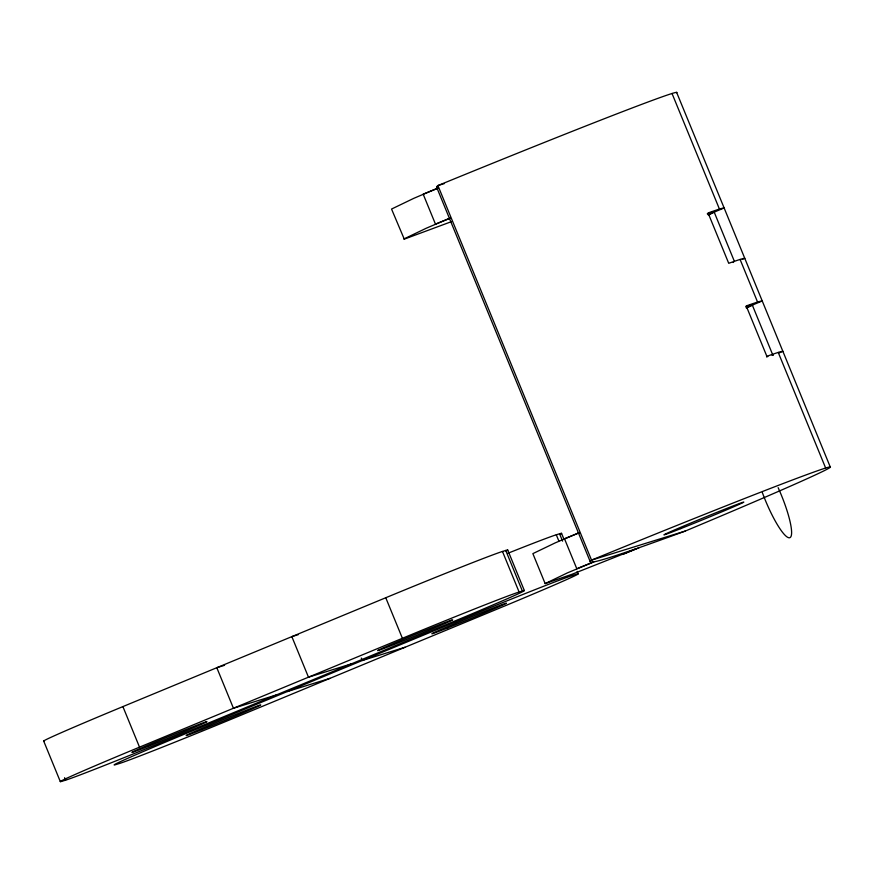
<?xml version="1.0" encoding="UTF-8"?>
<svg xmlns="http://www.w3.org/2000/svg" width="874" height="874" viewBox="0 0 874 874"><rect width="100%" height="100%" fill="white"/><g stroke="black" fill="none" stroke-linecap="round" stroke-linejoin="round"><path stroke-width="1.31" d="M451.694 221.559L404.269 239.137L391.541 209.05L413.828 198.322L438.125 187.965M403.832 239.017L426.119 228.289L450.416 217.921M778.231 352.43L825.646 468.038A259.13 4.523 -22.3 0 1 685.216 531.075A1072.431 18.715 -22.3 0 1 639.113 547.681L572.164 574.207L545.158 583.603L532.867 553.635L555.154 542.907L579.451 532.55M545.158 583.603L567.444 572.874L593.894 561.84L576.785 568.701L564.495 538.745L579.167 532.856M622.747 554.466L639.167 547.659M707.94 214.698L724.142 207.99L676.618 92.371M742.31 259.37L744.79 258.333A259.13 4.523 -22.3 0 0 728.719 263.314L708.071 212.972A259.13 4.523 -22.3 0 1 724.142 207.99L830.234 466.913M746.079 307.692L762.281 300.973A259.13 4.523 -22.3 0 0 746.21 305.955L766.859 356.308A259.13 4.523 -22.3 0 1 782.929 351.326L779.204 352.867M44.29 741.021A106.956 1.868 -22.3 0 1 122.895 706.596L385.762 597.74A106.956 1.868 -22.3 0 1 502.474 551.461L505.74 550.445A106.956 1.868 -22.3 0 1 506.199 551.013M522.368 590.999A106.956 1.868 -22.3 0 1 445.15 625.041L182.284 733.898A106.956 1.868 -22.3 0 1 65.572 780.176L62.305 781.192A106.956 1.868 -22.3 0 1 139.523 747.15L402.39 638.293A106.956 1.868 -22.3 0 1 519.101 592.015L522.368 590.999L505.74 550.445M437.841 188.281L423.169 194.159L435.46 224.115L450.132 218.238M444.418 183.551L437.918 185.561A1028.534 17.95 -22.3 0 0 438.322 187.571M507.685 553.351A106.956 1.868 -22.3 0 1 556.29 534.779L559.557 533.774A106.956 1.868 -22.3 0 1 560.016 534.342M298.318 634.622L291.84 636.633L308.478 677.186L351.239 663.934M224.585 665.3L216.807 667.703L233.445 708.257L276.195 695.005M685.216 531.075L591.534 560.114L437.918 185.561A259.13 4.523 -22.3 0 1 676.684 92.742M405.055 647.252L362.295 660.504L361.29 658.046M287.262 691.574L330.022 678.333M672.03 93.485L719.444 209.094M740.092 259.447L757.583 302.087M714.189 212.109L734.324 261.206M752.328 305.102L772.977 355.445M436.683 187.287L590.3 561.829M561.534 533.326L564.058 539.476M577.157 571.421L578.162 573.879M559.557 533.774L562.583 541.148M556.29 534.779L558.814 540.93M507.718 550.008L524.345 590.562M502.474 551.461L519.101 592.015M385.762 597.74L402.39 638.293M122.895 706.596L139.523 747.15M64.567 777.718L65.572 780.176M43.7 741.076L60.328 781.629M778.144 487.67A43.525 8.379 67.5 0 1 789.757 537.707A43.525 8.379 67.5 0 1 762.336 492.565M825.646 468.038A259.13 4.523 -22.3 0 0 591.534 560.114A1028.534 17.95 -22.3 0 0 592.954 562.004M635.649 548.883A999.605 17.447 -22.3 0 1 593.828 561.873M745.904 306.621A114.975 2.01 -22.3 0 1 747.204 306.195L750.711 305.113A114.975 2.01 -22.3 0 1 746.8 307.877M766.553 356.963A114.975 2.01 -22.3 0 1 767.853 356.548M772.059 355.248A114.975 2.01 -22.3 0 1 773.053 354.997M707.263 213.802A114.975 2.01 -22.3 0 1 709.065 213.212L712.572 212.12A114.975 2.01 -22.3 0 1 708.661 214.884M733.22 262.473A114.975 2.01 -22.3 0 1 733.592 262.364M456.206 621.611L193.351 730.467A106.956 1.868 -22.3 0 0 116.122 764.51L119.388 763.505A106.956 1.868 -22.3 0 0 236.111 717.226L498.967 608.359A106.956 1.868 -22.3 0 0 576.195 574.327L572.929 575.332A106.956 1.868 -22.3 0 0 456.206 621.611M447.816 627.86A40.488 0.71 -22.3 0 0 506.363 603.289A40.488 0.71 -22.3 0 0 452.863 624.473A40.488 0.71 -22.3 0 0 447.816 627.86M202.113 729.615A40.488 0.71 -22.3 0 0 260.649 705.045A40.488 0.71 -22.3 0 0 207.16 726.228A40.488 0.71 -22.3 0 0 202.113 729.615M148.285 746.298A40.488 0.71 -22.3 0 0 206.832 721.716A40.488 0.71 -22.3 0 0 153.332 742.9A40.488 0.71 -22.3 0 0 148.285 746.298M393.988 644.542A40.488 0.71 -22.3 0 0 452.535 619.961A40.488 0.71 -22.3 0 0 399.036 641.145A40.488 0.71 -22.3 0 0 393.988 644.542M680.77 528.617A43.525 0.765 -22.3 0 0 743.708 502.2A43.525 0.765 -22.3 0 0 686.199 524.979A43.525 0.765 -22.3 0 0 680.77 528.617"/></g></svg>
